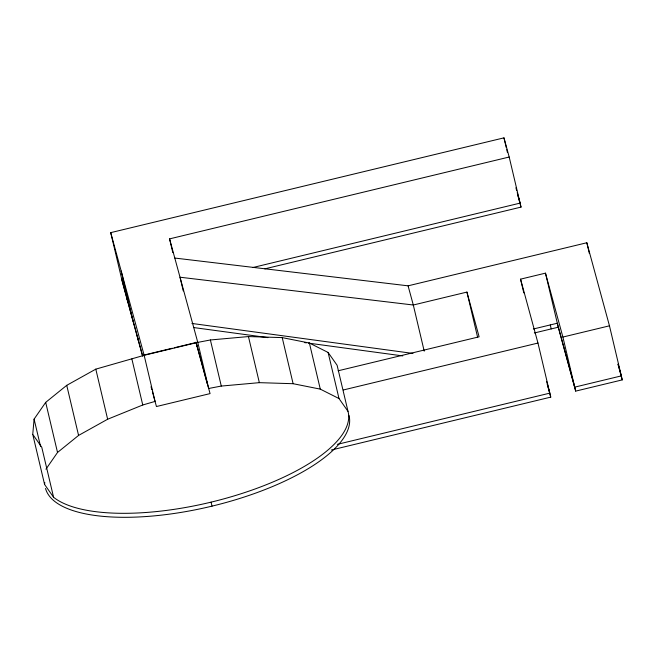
<?xml version="1.0" encoding="UTF-8"?>
<svg xmlns="http://www.w3.org/2000/svg" width="655" height="655" viewBox="0 0 655 655"><rect width="100%" height="100%" fill="white"/><g stroke="black" fill="none" stroke-linecap="round" stroke-linejoin="round"><path stroke-width="0.98" d="M32.75 434.396L34.093 419.11L45.686 402.375L66.736 385.337L95.802 369.142L144.149 355.305L197.777 342.385L210.386 339.97L248.45 336.564L282.215 337.612L309.389 343.032L328.106 352.456L337.104 365.253L348.002 411.348A156.062 56.183 -13.3 0 1 230.748 496.908A156.062 56.183 -13.3 0 1 53.587 497.268L44.589 484.479L32.75 434.396L41.748 447.185L53.587 497.268M44.589 484.479L44.769 482.44M45.932 469.193L57.525 452.466L78.575 435.419L107.641 419.233L142.757 404.995L155.047 401.409L144.149 355.305L110.72 232.64L503.965 137.853L509.189 157.02L521.028 207.103L264.825 268.861M172.814 252.617L169.571 238.878L509.189 157.02M252.961 267.502L520.086 203.115L517.213 192.57M174.795 258.054L408.081 285.834L586.831 242.751L609.469 325.822L622.25 379.892L575.671 391.117L558.256 327.222L545.476 273.151L520.553 279.153L523.803 292.9M142.512 355.411L172.306 348.231M174.287 347.756L196.14 342.491L197.081 346.479M338.103 370.796L479.116 336.809L466.933 292.081L413.305 305.009L180.019 277.221L183.261 290.951M533.35 329.006L557.315 323.234L574.73 387.13L621.308 375.904L618.115 364.18M534.333 332.986L558.256 327.222M343.335 389.971L537.968 343.056L550.749 397.127L331.291 450.026M545.476 273.151L562.891 337.047L609.469 325.822M337.292 444.36L549.807 393.139L546.589 381.341M348.002 411.348L339.003 398.551L320.287 389.127L293.113 383.707L259.347 382.659L221.284 386.065L208.675 388.481L197.777 342.385L169.571 238.878M191.931 323.455L412.977 353.438M193.888 327.582L267.903 337.62M304.411 342.573L306.434 342.852M308.464 343.122L402.768 355.919M617.992 364.254L622.25 379.892M515.911 187.78L516.697 190.654M517.9 195.599L521.028 207.103M520.553 279.153L537.968 343.056M547.269 384.346L550.749 397.127M408.081 285.834L413.305 305.009L424.219 351.162M196.025 342.074L210.067 393.606L156.447 406.534L152.378 391.6M196.295 343.605L207.217 383.658M121.617 278.735L142.757 356.295M151.035 386.696L151.845 389.659M142.413 355.567L122.559 282.723L110.72 232.64M586.831 242.751L589.385 253.55M562.891 337.047L575.671 391.117M550.265 324.929L551.215 328.916M503.965 137.853L506.282 147.662M506.749 149.618L507.445 152.566M466.933 292.081L477.61 337.251M328.106 352.456L339.003 398.551M309.389 343.032L320.287 389.127M282.215 337.612L293.113 383.707M248.45 336.564L259.347 382.659M210.386 339.97L221.284 386.065M211.074 502.139L212.015 506.135A156.062 56.183 -13.3 0 1 45.531 488.466M137.288 336.244L138.23 340.232M121.167 270.982L133.006 321.065M126.841 297.902L127.782 301.889M131.86 358.899L142.757 404.995M95.802 369.142L107.641 419.233M66.736 385.337L78.575 435.419M45.686 402.375L57.525 452.466M34.093 419.11L40.594 446.612M348.943 415.335A156.062 56.183 -13.3 0 1 212.015 506.135"/></g></svg>
